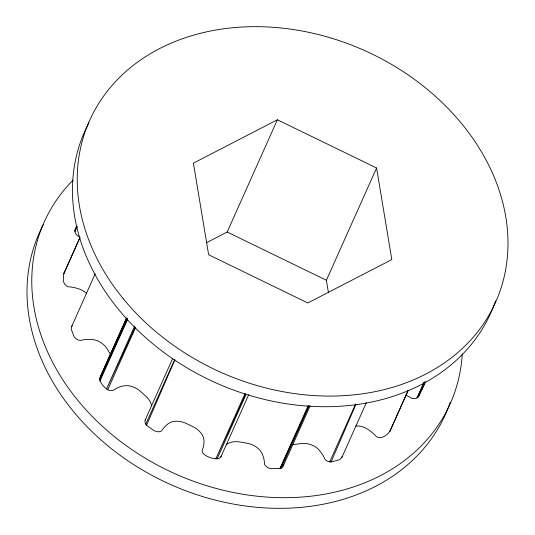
<?xml version="1.0" encoding="UTF-8"?>
<svg xmlns="http://www.w3.org/2000/svg" width="535" height="535" viewBox="0 0 535 535"><rect width="100%" height="100%" fill="white"/><g stroke="black" fill="none" stroke-linecap="round" stroke-linejoin="round"><path stroke-width="0.8" d="M425.338 381.97L418.785 396.468L415.929 398.455A11.255 8.921 24.1 0 1 412.445 398.528A11.402 9.035 24.1 0 1 411.348 397.993A33.825 26.797 24.1 0 0 405.751 395.151M95.197 273.753L71.362 327.246L71.282 329.326L73.877 336.207A6.922 5.484 24.1 0 0 76.545 339.163A11.262 8.921 24.1 0 0 79.982 340.441A11.409 9.041 24.1 0 0 81.106 340.293A33.825 26.797 24.1 0 1 90.83 339.397A19.487 15.441 24.1 0 1 97.069 340.608A9.463 7.497 24.1 0 1 98.875 341.404A18.992 15.047 24.1 0 1 108.123 350.378L110.551 354.558M390.135 430.688C388.002 434.052 384.277 437.51 380.077 437.704A11.262 8.921 24.1 0 1 376.566 436.727A11.409 9.041 24.1 0 1 375.684 435.931A33.825 26.797 24.1 0 0 367.879 429.337A19.487 15.441 24.1 0 0 362.034 426.629A9.463 7.497 24.1 0 0 360.129 426.214A18.992 15.047 24.1 0 0 355.768 426.02M293.193 444.632A18.992 15.047 24.1 0 1 295.273 444.344L300.148 443.716A18.992 15.047 24.1 0 1 313.055 445.508A9.463 7.497 24.1 0 1 314.794 446.437A19.487 15.441 24.1 0 1 319.549 450.564A33.825 26.797 24.1 0 1 324.678 458.689A11.409 9.041 24.1 0 0 325.233 459.652A11.262 8.921 24.1 0 0 328.35 461.558L331.065 461.993L355.996 404.139M248.788 394.542L220.901 456.89A11.262 8.921 24.1 0 1 218.394 458.649C213.218 459.117 207.286 457.238 203.387 453.78A11.262 8.921 24.1 0 1 202.103 450.784A11.409 9.041 24.1 0 1 202.344 449.848A33.825 26.797 24.1 0 0 204.016 441.669A19.487 15.441 24.1 0 0 202.979 436.313A9.47 7.503 24.1 0 0 202.163 434.734A18.992 15.047 24.1 0 0 192.185 426.335L187.424 424.021A18.992 15.047 24.1 0 0 174.544 421.306A9.47 7.503 24.1 0 0 172.758 421.627A19.487 15.441 24.1 0 0 167.763 424.048A33.825 26.797 24.1 0 0 162.092 430.28A11.409 9.041 24.1 0 1 161.47 431.036A11.262 8.921 24.1 0 1 158.246 431.839L154.408 430.902L146.55 425.285L174.945 359.667M79.722 236.684A33.825 26.797 24.1 0 0 78.424 236.169A11.402 9.035 24.1 0 1 77.328 235.641A11.255 8.921 24.1 0 1 75.281 232.879L74.974 231.708L77.354 226.385M64.04 273.144L80.029 237.406M63.852 273.559L79.842 237.828M126.661 317.817L100.473 376.359A11.262 8.921 24.1 0 0 99.51 378.76C100.473 383.622 104.593 388.156 108.986 390.343A11.262 8.921 24.1 0 0 112.531 390.597A11.382 9.015 24.1 0 0 113.46 390.115A33.825 26.797 24.1 0 1 121.652 386.323A19.494 15.441 24.1 0 1 127.631 385.675A9.449 7.49 24.1 0 1 129.537 385.929A18.992 15.047 24.1 0 1 141.314 392.148L145.132 395.606A18.992 15.047 24.1 0 1 151.713 405.965M126.447 318.392L100.654 376.085A11.416 9.041 24.1 0 1 101.269 375.757M127.143 318.338L99.59 379.924L127.644 318.633M99.945 381.094L127.49 319.502M134.713 325.975L106.485 389.079L135.248 327.266M107.682 389.814L135.569 327.46M206.55 242.689L227.181 232.036L277.391 119.78L376.593 167.997L391.807 259.589L307.819 302.964L208.623 254.747L193.409 163.155L277.391 119.78M146.55 425.285L145.226 423.085A11.262 8.921 24.1 0 1 145.145 420.069L172.698 358.483M145.767 424.222L174.677 359.594M245.05 393.553L215.799 458.943L245.806 394.108M217.136 458.916L246.046 394.288M328.416 292.518L326.377 280.253L376.593 167.997M308.227 405.503L279.999 468.606L270.891 468.6A6.922 5.484 24.1 0 1 266.985 467.135A11.262 8.921 24.1 0 1 264.644 464.534A11.382 9.015 24.1 0 1 264.477 463.524A33.825 26.797 24.1 0 0 262.638 454.85A19.494 15.441 24.1 0 0 259.555 449.801A9.449 7.49 24.1 0 0 258.198 448.464A18.992 15.047 24.1 0 0 246.02 443.047L240.89 442.151A18.992 15.047 24.1 0 0 228.465 443.274A9.47 7.503 24.1 0 0 227.021 444.117A19.487 15.441 24.1 0 0 226.118 444.879M308.835 405.744L279.999 468.606L281.163 468.178L309.049 405.831M283.276 465.931L310.146 405.864M329.707 461.892L355.554 404.106M331.065 461.993L339.564 459.726L341.865 457.438L366.348 402.694M408.158 390.389L389.701 431.712L408.065 390.657M424.215 382.023L417.073 397.993L424.329 382.043M418.036 397.318L424.837 382.11M421.968 389.607L425.372 382.003M76.793 226.185L76.418 226.914A52.965 41.964 24.1 0 0 75.181 229.455L74.974 231.708M71.73 326.216L72.406 325.4M281.163 468.178L282.159 467.536A11.262 8.921 24.1 0 0 283.657 465.035A11.416 9.041 24.1 0 0 283.61 464.701M227.181 232.036L326.377 280.253M462.273 353.869A222.399 176.202 24.1 0 1 175.34 473.883A222.399 176.202 24.1 0 1 73.128 180.034M450.122 402.434A222.399 176.202 24.1 0 1 172.424 485.345A222.399 176.202 24.1 0 1 43.536 224.305M64.815 272.061A6.922 5.484 24.1 0 0 63.618 274.448L63.297 281.256L64.842 284.48A11.262 8.921 24.1 0 0 67.758 286.626A11.409 9.041 24.1 0 0 68.941 286.834A33.825 26.797 24.1 0 1 79.026 288.94A19.487 15.441 24.1 0 1 84.771 291.863A9.463 7.497 24.1 0 1 86.255 293.1M495.57 300.824A222.399 176.202 24.1 0 1 217.872 383.735A222.399 176.202 24.1 0 1 88.991 122.702M342.092 456.489A11.268 8.928 24.1 0 1 341.858 457.438M221.142 455.947A11.395 9.028 24.1 0 1 220.901 456.89M145.145 420.069A11.395 9.028 24.1 0 1 145.767 419.313M76.639 226.753L74.94 230.552L76.659 226.766M123.311 298.804A222.399 176.202 24.1 0 0 492.568 308.568A222.399 176.202 24.1 0 0 261.943 26.75A222.399 176.202 24.1 0 0 123.311 298.804"/></g></svg>
